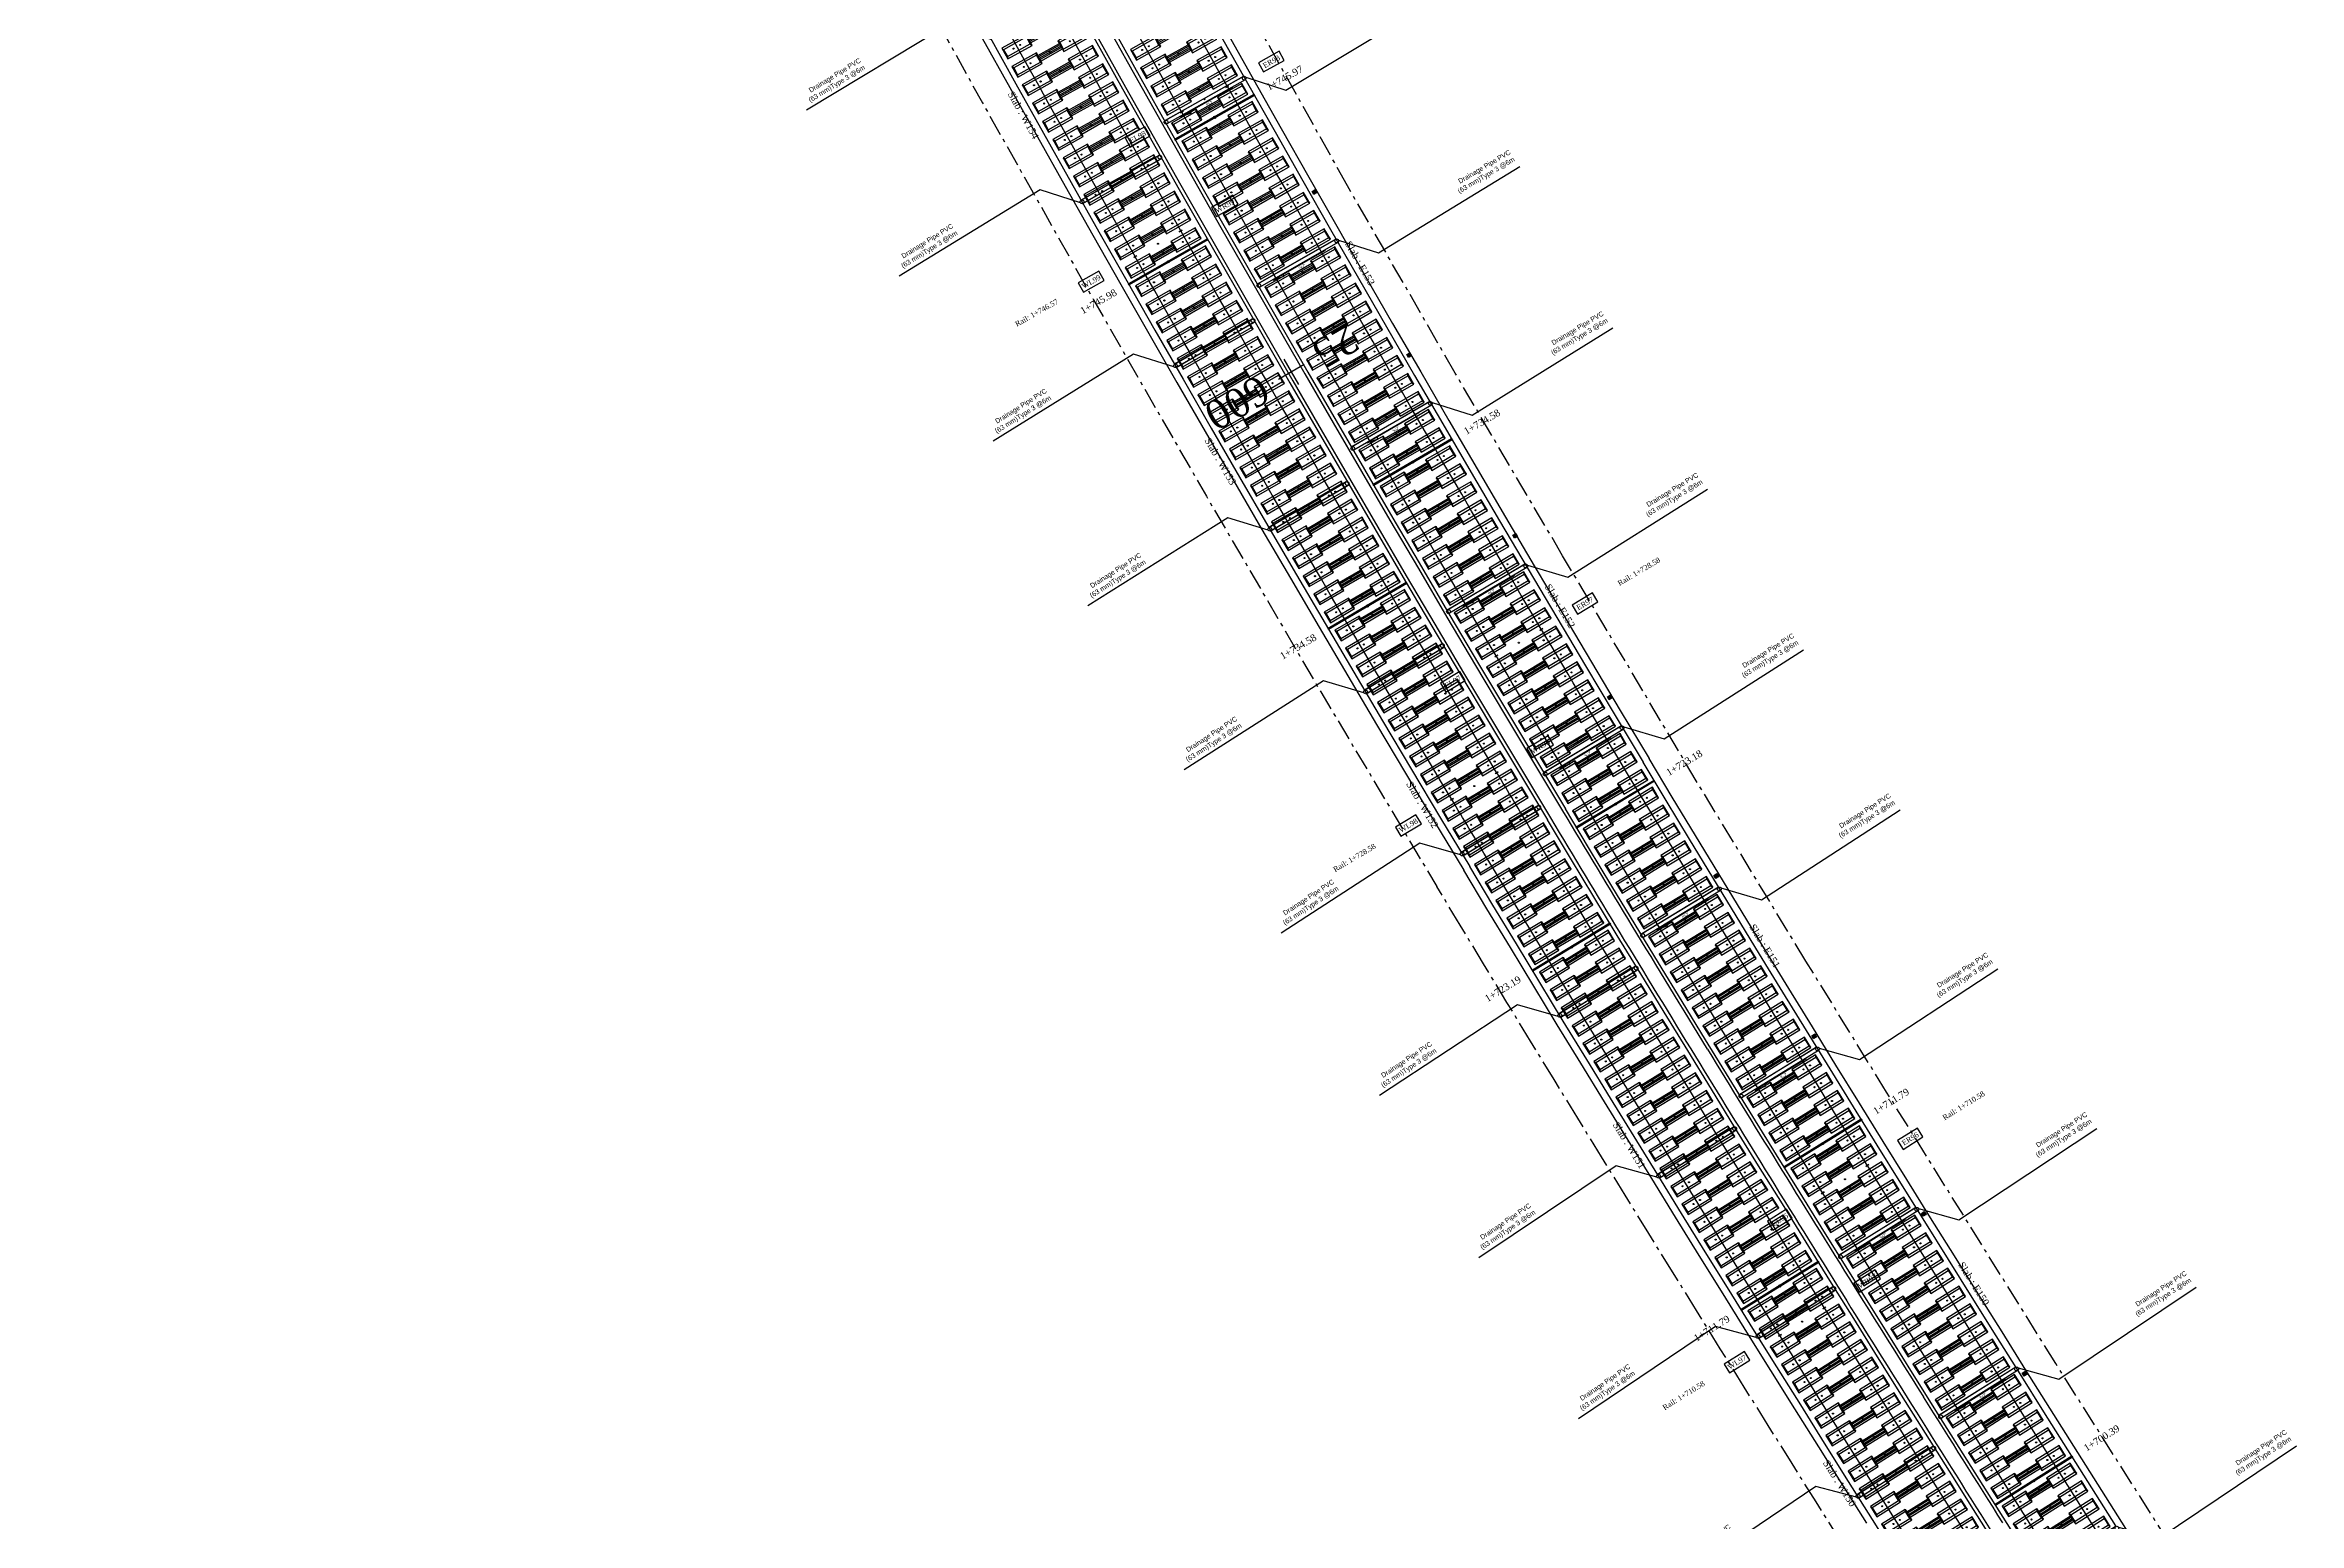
# Model space of a CAD drawing. Header units: metres. Extents: x 0 to 564365, y 0 to 3594889.
# Drawn here: x 563253 to 563317.6, y 3594671.7 to 3594714.1 of the extents above; entities that cross this region are included whole.
import ezdxf
from ezdxf.enums import TextEntityAlignment as Align

# ---------------------------------------------------------------- set-up
doc = ezdxf.new("R2010")
doc.units = ezdxf.units.M
doc.linetypes.add('ACAD_ISO10W100', pattern=[18, 12, -3, 0, -3])
doc.linetypes.add('DASHED2', pattern=[0.375, 0.25, -0.125])
for name, color, linetype in [('2d', 2, 'Continuous'), ('_flg-all slab', 7, 'Continuous'), ('_flg-Bar Divar', 11, 'ACAD_ISO10W100'), ('_flg-Por Konande-Devar', 230, 'Continuous'), ('_flg-por Konande-Vasat', 170, 'Continuous'), ('AG_JOOSH', 7, 'Continuous'), ('AG_Print', 7, 'Continuous'), ('AG_Slab', 7, 'Continuous'), ('C-ROAD-STAN-MAJR', 11, 'Continuous'), ('C-ROAD-TEXT', 11, 'Continuous'), ('E Pipe', 5, 'Continuous'), ('Km_Rail', 7, 'Continuous'), ('Km_Slab', 7, 'Continuous'), ('newSTALBL', 1, 'Continuous'), ('Number_Slab', 7, 'Continuous'), ('Rail', 1, 'Continuous'), ('Rail_Gap', 7, 'Continuous'), ('Travers', 7, 'Continuous')]:
    doc.layers.add(name, color=color, linetype=linetype)
doc.styles.add('ND', font='nashkh.shx', dxfattribs={"height": 3})
doc.styles.get("Standard").update_dxf_attribs({"font": 'romantic.ttf'})

# ---------------------------------------------------------------- blocks, each defined once
blk = doc.blocks.new('stalbl')
for p, q in [((0, 0.0424), (0, -0.0415)), ((0.0424, 0), (-0.0424, 0))]:
    blk.add_line(p, q)
blk.add_attdef('STAMAN', text='', height=0.0167).set_placement((-0.08, 0), align=Align.MIDDLE_RIGHT)
blk.add_attdef('STAPRE', text='', height=0.0167).set_placement((0.08, 0), align=Align.MIDDLE_LEFT)
blk = doc.blocks.new('AG_slab')
at = {"layer": 'AG_Slab', "color": 1}
for p, q in [((1.3, 0.015), (-1.3, 0.015)), ((1.3, -0.015), (-1.3, -0.015))]:
    blk.add_line(p, q, dxfattribs=at)
at = {"layer": 'AG_Slab', "color": 5}
for p, q in [((-1.3, -0.015), (-1.3, 0.015)), ((1.3, 0.015), (1.3, -0.015))]:
    blk.add_line(p, q, dxfattribs=at)
at = {"layer": 'AG_Slab', "color": 2, "linetype": 'DASHED2'}
blk.add_line((1.3, 0), (-1.3, 0), dxfattribs=at)
at = {"layer": 'AG_Slab', "color": 7}
blk.add_circle((0, 0), 0.03, dxfattribs=at)
blk = doc.blocks.new('AG_Joosh')
at = {"layer": 'AG_JOOSH', "color": 2}
for p, q in [((-0.701, 0.005), (-0.801, 0.005)), ((0.701, 0.005), (0.801, 0.005)), ((-0.701, -0.005), (-0.801, -0.005)), ((0.701, -0.005), (0.801, -0.005))]:
    blk.add_line(p, q, dxfattribs=at)
at = {"layer": 'AG_JOOSH', "color": 7}
blk.add_circle((0, 0), 0.0155, dxfattribs=at)
blk = doc.blocks.new('AG_tttt', base_point=(-0.751, 0))
at = {"layer": 'Travers', "color": 3}
blk.add_lwpolyline([(-0.354, 0.175), (-1.155, 0.175), (-1.155, -0.175), (-0.354, -0.175), (-0.354, 0.175), (-0.38, 0.114), (-1.129, 0.114), (-1.155, 0.175), (-1.129, 0.114), (-1.129, -0.114), (-1.155, -0.175), (-1.129, -0.114), (-0.38, -0.114), (-0.354, -0.175), (-0.38, -0.114), (-0.38, 0.114), (-0.354, 0.175), (-0.354, 0.09), (0.354, 0.09), (0.354, 0.045), (-0.354, 0.045), (-0.354, 0), (0.354, 0), (0.354, -0.045), (-0.354, -0.045), (-0.354, -0.09), (0.354, -0.09), (0.354, -0.175), (1.155, -0.175), (1.155, 0.175), (0.354, 0.175), (0.354, -0.175), (0.38, -0.114), (0.38, 0.114), (0.354, 0.175), (0.38, 0.114), (1.129, 0.114), (1.155, 0.175), (1.129, 0.114), (1.129, -0.114), (1.155, -0.175), (1.129, -0.114), (0.38, -0.114)], dxfattribs=at)
for centre in [(-0.863, 0), (-0.646, 0), (0.646, 0), (0.863, 0)]:
    blk.add_circle(centre, 0.015, dxfattribs=at)
at = {"layer": 'Travers', "color": 7}
blk.add_circle((0, 0), 0.02, dxfattribs=at)
blk = doc.blocks.new('AG_t')
at = {"layer": 'Travers', "color": 3}
blk.add_lwpolyline([(-0.354, 0.175), (-1.155, 0.175), (-1.155, -0.175), (-0.354, -0.175), (-0.354, 0.175), (-0.38, 0.114), (-1.129, 0.114), (-1.155, 0.175), (-1.129, 0.114), (-1.129, -0.114), (-1.155, -0.175), (-1.129, -0.114), (-0.38, -0.114), (-0.354, -0.175), (-0.38, -0.114), (-0.38, 0.114), (-0.354, 0.175), (-0.354, 0.09), (0.354, 0.09), (0.354, 0.045), (-0.354, 0.045), (-0.354, 0), (0.354, 0), (0.354, -0.045), (-0.354, -0.045), (-0.354, -0.09), (0.354, -0.09), (0.354, -0.175), (1.155, -0.175), (1.155, 0.175), (0.354, 0.175), (0.354, -0.175), (0.38, -0.114), (0.38, 0.114), (0.354, 0.175), (0.38, 0.114), (1.129, 0.114), (1.155, 0.175), (1.129, 0.114), (1.129, -0.114), (1.155, -0.175), (1.129, -0.114), (0.38, -0.114)], dxfattribs=at)
for centre in [(-0.863, 0), (-0.646, 0), (0.646, 0), (0.863, 0)]:
    blk.add_circle(centre, 0.015, dxfattribs=at)
at = {"layer": 'Travers', "color": 7}
blk.add_circle((0, 0), 0.02, dxfattribs=at)
blk = doc.blocks.new('K')
at = {"color": 2}
for p, q in [((570011.566, 3594959.051), (570011.466, 3594959.151)), ((570011.566, 3594959.151), (570011.466, 3594959.051))]:
    blk.add_line(p, q, dxfattribs=at)
blk.add_lwpolyline([(570011.466, 3594959.151), (570011.566, 3594959.151), (570011.566, 3594959.051), (570011.466, 3594959.051)], close=True, dxfattribs=at)
blk.add_circle((570011.516, 3594959.101), 0.03, dxfattribs=at)
blk = doc.blocks.new('Drainage Pipe E')
at = {"color": 30, "true_color": 0xf26722}
for p, q in [((-0.873, 0.07), (0.849, 0.07)), ((-0.873, 0.07), (0.849, 0.07)), ((0.849, 0.07), (0.518, 0.124)), ((0.518, 0.124), (0.518, 0.07)), ((0.849, 0.07), (0.518, 0.124)), ((0.518, 0.124), (0.518, 0.07))]:
    blk.add_line(p, q, dxfattribs=at)
at = {"layer": '2d', "flags": 128}
blk.add_lwpolyline([(-1.349, 0), (-2.168, 0.894), (-6.923, 0.758)], dxfattribs=at)
at = {"layer": 'E Pipe', "color": 4}
for p, q in [((-1.297, 0.054), (1.286, 0.055)), ((-1.297, 0.054), (1.286, 0.055)), ((-1.308, -0.055), (1.296, -0.055)), ((-1.299, -0.055), (1.286, -0.054))]:
    blk.add_line(p, q, dxfattribs=at)
for centre in [(-1.295, 0), (-1.295, 0), (1.286, 0), (1.286, 0)]:
    blk.add_circle(centre, 0.0546, dxfattribs=at)
at = {"color": 30, "true_color": 0xf26722, "insert": (-0.163, 0.204), "char_height": 0.0993, "attachment_point": 1, "rotation": 0.01814}
blk.add_mtext_dynamic_manual_height_columns('2%', width=1.00817, gutter_width=1, heights=[0], dxfattribs=at)
at = {"layer": '2d', "insert": (-6.895, 0.173), "char_height": 0.141, "width": 2.11353, "attachment_point": 3, "rotation": 180.65034, "style": 'ND'}
blk.add_mtext('{\\f@Arial Unicode MS|b0|i0|c0|p34;Drainage Pipe PVC\\P(63 mm)Type 3 @6m}', dxfattribs=at)
blk = doc.blocks.new('_N-drainage pipe')
at = {"layer": '2d', "flags": 128}
blk.add_lwpolyline([(570000.683, 3594952.865), (569999.692, 3594952.175), (569999.196, 3594947.463)], dxfattribs=at)
at = {"layer": 'E Pipe', "color": 4}
for p, q in [((570000.743, 3594952.898), (570001.089, 3594955.469)), ((570000.745, 3594952.908), (570001.087, 3594955.46))]:
    blk.add_line(p, q, dxfattribs=at)
blk.add_lwpolyline([(570000.637, 3594952.924), (570000.979, 3594955.474)], close=True, dxfattribs=at)
for centre in [(570001.033, 3594955.467), (570001.033, 3594955.467), (570000.691, 3594952.919), (570000.691, 3594952.919)]:
    blk.add_circle(centre, 0.0544, dxfattribs=at)
at = {"layer": '2d', "insert": (569998.901, 3594949.57), "char_height": 0.14047, "width": 2.10551, "attachment_point": 3, "rotation": 84.28582, "style": 'ND'}
blk.add_mtext('{\\f@Arial Unicode MS|b0|i0|c0|p34;Drainage Pipe PVC\\P(63 mm)Type 3 @6m}', dxfattribs=at)

msp = doc.modelspace()

# ---------------------------------------------------------------- linework, layer by layer
at = {"layer": '_flg-all slab', "linetype": 'Continuous', "lineweight": -3}
for p, q in [((563299.472, 3594692.421), (563298.808, 3594693.524)), ((563300.138, 3594691.321), (563299.472, 3594692.421)), ((563296.733, 3594690.768), (563296.067, 3594691.873)), ((563297.246, 3594691.078), (563296.581, 3594692.183)), ((563300.805, 3594690.221), (563300.138, 3594691.321)), ((563294.507, 3594689.424), (563293.84, 3594690.531)), ((563297.401, 3594689.663), (563296.733, 3594690.768)), ((563297.914, 3594689.974), (563297.246, 3594691.078)), ((563298.583, 3594688.871), (563297.914, 3594689.974)), ((563301.473, 3594689.123), (563300.805, 3594690.221)), ((563295.177, 3594688.316), (563294.507, 3594689.424)), ((563298.07, 3594688.559), (563297.401, 3594689.663)), ((563298.741, 3594687.457), (563298.07, 3594688.559)), ((563299.253, 3594687.769), (563298.583, 3594688.871)), ((563302.144, 3594688.025), (563301.473, 3594689.123)), ((563295.848, 3594687.209), (563295.177, 3594688.316)), ((563302.816, 3594686.928), (563302.144, 3594688.025)), ((563299.414, 3594686.355), (563298.741, 3594687.457)), ((563299.926, 3594686.668), (563299.253, 3594687.769)), ((563296.521, 3594686.103), (563295.848, 3594687.209)), ((563300.599, 3594685.568), (563299.926, 3594686.668)), ((563303.489, 3594685.831), (563302.816, 3594686.928)), ((563297.196, 3594684.999), (563296.521, 3594686.103)), ((563300.088, 3594685.255), (563299.414, 3594686.355)), ((563301.275, 3594684.469), (563300.599, 3594685.568)), ((563304.164, 3594684.736), (563303.489, 3594685.831)), ((563297.872, 3594683.895), (563297.196, 3594684.999)), ((563300.764, 3594684.155), (563300.088, 3594685.255)), ((563304.84, 3594683.641), (563304.164, 3594684.736)), ((563301.44, 3594683.056), (563300.764, 3594684.155)), ((563301.951, 3594683.371), (563301.275, 3594684.469)), ((563298.549, 3594682.793), (563297.872, 3594683.895)), ((563302.629, 3594682.273), (563301.951, 3594683.371)), ((563305.518, 3594682.547), (563304.84, 3594683.641)), ((563299.228, 3594681.691), (563298.549, 3594682.793)), ((563302.119, 3594681.958), (563301.44, 3594683.056)), ((563303.308, 3594681.177), (563302.629, 3594682.273)), ((563306.197, 3594681.453), (563305.518, 3594682.547)), ((563299.907, 3594680.59), (563299.228, 3594681.691)), ((563302.798, 3594680.86), (563302.119, 3594681.958)), ((563306.876, 3594680.361), (563306.197, 3594681.453)), ((563303.479, 3594679.764), (563302.798, 3594680.86)), ((563303.988, 3594680.081), (563303.308, 3594681.177)), ((563300.588, 3594679.49), (563299.907, 3594680.59)), ((563307.557, 3594679.268), (563306.876, 3594680.361)), ((563301.27, 3594678.392), (563300.588, 3594679.49)), ((563304.161, 3594678.668), (563303.479, 3594679.764)), ((563304.67, 3594678.985), (563303.988, 3594680.081)), ((563305.352, 3594677.891), (563304.67, 3594678.985)), ((563308.24, 3594678.176), (563307.557, 3594679.268)), ((563301.954, 3594677.292), (563301.27, 3594678.392)), ((563304.844, 3594677.573), (563304.161, 3594678.668)), ((563308.923, 3594677.085), (563308.24, 3594678.176)), ((563305.527, 3594676.478), (563304.844, 3594677.573)), ((563306.036, 3594676.797), (563305.352, 3594677.891)), ((563302.639, 3594676.195), (563301.954, 3594677.292)), ((563309.608, 3594675.994), (563308.923, 3594677.085)), ((563306.212, 3594675.384), (563305.527, 3594676.478)), ((563306.721, 3594675.703), (563306.036, 3594676.797)), ((563303.324, 3594675.099), (563302.639, 3594676.195)), ((563307.406, 3594674.61), (563306.721, 3594675.703)), ((563310.293, 3594674.903), (563309.608, 3594675.994)), ((563304.01, 3594674.003), (563303.324, 3594675.099)), ((563306.898, 3594674.291), (563306.212, 3594675.384)), ((563308.092, 3594673.518), (563307.406, 3594674.61)), ((563310.979, 3594673.812), (563310.293, 3594674.903)), ((563304.696, 3594672.908), (563304.01, 3594674.003)), ((563307.585, 3594673.198), (563306.898, 3594674.291)), ((563311.666, 3594672.722), (563310.979, 3594673.812)), ((563308.272, 3594672.106), (563307.585, 3594673.198)), ((563308.78, 3594672.426), (563308.092, 3594673.518)), ((563305.384, 3594671.813), (563304.696, 3594672.908)), ((563309.467, 3594671.335), (563308.78, 3594672.426)), ((563312.354, 3594671.633), (563311.666, 3594672.722)), ((563306.072, 3594670.72), (563305.384, 3594671.813)), ((563308.96, 3594671.014), (563308.272, 3594672.106))]:
    msp.add_line(p, q, dxfattribs=at)
for centre, radius, start, end in [((563981.885, 3595104.329), 797.091, 196.234263, 211.022815), ((563981.894, 3595104.333), 800.301, 196.234355, 211.022907), ((563981.892, 3595104.332), 799.699, 196.234337, 211.02289), ((563981.901, 3595104.336), 802.909, 196.234429, 211.022981)]:
    msp.add_arc(centre, radius, start, end, dxfattribs=at)
at = {"layer": '_flg-Bar Divar', "lineweight": -3, "ltscale": 0.05}
for p, q in [((563290.338, 3594710.047, 1556.206), (563287.401, 3594715.299, 1556.206)), ((563293.426, 3594704.669, 1556.206), (563290.338, 3594710.047, 1556.206)), ((563296.504, 3594699.442, 1556.206), (563293.426, 3594704.669, 1556.206)), ((563300.33, 3594692.989, 1556.206), (563296.504, 3594699.442, 1556.206)), ((563303.475, 3594687.817, 1556.206), (563300.33, 3594692.989, 1556.206)), ((563293.565, 3594688.856), (563292.897, 3594689.964)), ((563294.236, 3594687.746), (563293.565, 3594688.856)), ((563294.908, 3594686.638), (563294.236, 3594687.746)), ((563305.785, 3594684.068, 1556.206), (563303.475, 3594687.817, 1556.206)), ((563295.582, 3594685.531), (563294.908, 3594686.638)), ((563296.257, 3594684.425), (563295.582, 3594685.531)), ((563296.934, 3594683.32), (563296.257, 3594684.425)), ((563310.629, 3594676.292, 1556.206), (563305.785, 3594684.068, 1556.206)), ((563297.612, 3594682.216), (563296.934, 3594683.32)), ((563298.291, 3594681.113), (563297.612, 3594682.216)), ((563298.972, 3594680.012), (563298.291, 3594681.113)), ((563299.653, 3594678.911), (563298.972, 3594680.012)), ((563300.336, 3594677.811), (563299.653, 3594678.911)), ((563301.021, 3594676.71), (563300.336, 3594677.811)), ((563301.706, 3594675.612), (563301.021, 3594676.71)), ((563315.488, 3594668.613, 1556.206), (563310.629, 3594676.292, 1556.206)), ((563302.391, 3594674.515), (563301.706, 3594675.612)), ((563303.078, 3594673.418), (563302.391, 3594674.515)), ((563303.765, 3594672.323), (563303.078, 3594673.418)), ((563304.453, 3594671.228), (563303.765, 3594672.323))]:
    msp.add_line(p, q, dxfattribs=at)
msp.add_arc((563981.904, 3595104.337), 804.012, 196.23446, 211.023012, dxfattribs=at)
at = {"layer": '_flg-Por Konande-Devar', "linetype": 'Continuous', "lineweight": -3}
for p, q in [((563299.644, 3594692.524), (563298.979, 3594693.628)), ((563300.309, 3594691.424), (563299.644, 3594692.524)), ((563300.976, 3594690.325), (563300.309, 3594691.424)), ((563294.335, 3594689.321), (563293.668, 3594690.428)), ((563301.644, 3594689.227), (563300.976, 3594690.325)), ((563295.006, 3594688.212), (563294.335, 3594689.321)), ((563302.315, 3594688.129), (563301.644, 3594689.227)), ((563295.677, 3594687.105), (563295.006, 3594688.212)), ((563302.986, 3594687.032), (563302.315, 3594688.129)), ((563296.35, 3594685.999), (563295.677, 3594687.105)), ((563303.66, 3594685.936), (563302.986, 3594687.032)), ((563297.025, 3594684.894), (563296.35, 3594685.999)), ((563304.334, 3594684.841), (563303.66, 3594685.936)), ((563297.701, 3594683.791), (563297.025, 3594684.894)), ((563305.01, 3594683.746), (563304.334, 3594684.841)), ((563298.379, 3594682.688), (563297.701, 3594683.791)), ((563305.688, 3594682.652), (563305.01, 3594683.746)), ((563299.057, 3594681.586), (563298.379, 3594682.688)), ((563306.367, 3594681.558), (563305.688, 3594682.652)), ((563299.737, 3594680.485), (563299.057, 3594681.586)), ((563307.046, 3594680.467), (563306.367, 3594681.558)), ((563300.418, 3594679.385), (563299.737, 3594680.485)), ((563307.727, 3594679.374), (563307.046, 3594680.467)), ((563301.101, 3594678.286), (563300.418, 3594679.385)), ((563308.409, 3594678.282), (563307.727, 3594679.374)), ((563301.785, 3594677.186), (563301.101, 3594678.286)), ((563309.093, 3594677.191), (563308.409, 3594678.282)), ((563302.469, 3594676.089), (563301.785, 3594677.186)), ((563309.777, 3594676.1), (563309.093, 3594677.191)), ((563303.154, 3594674.992), (563302.469, 3594676.089)), ((563310.462, 3594675.009), (563309.777, 3594676.1)), ((563303.84, 3594673.897), (563303.154, 3594674.992)), ((563311.148, 3594673.919), (563310.462, 3594675.009)), ((563304.527, 3594672.801), (563303.84, 3594673.897)), ((563311.835, 3594672.829), (563311.148, 3594673.919)), ((563305.215, 3594671.707), (563304.527, 3594672.801)), ((563312.523, 3594671.739), (563311.835, 3594672.829)), ((563313.211, 3594670.65), (563312.523, 3594671.739))]:
    msp.add_line(p, q, dxfattribs=at)
for centre, radius, start, end in [((563981.884, 3595104.328), 796.89, 196.234257, 211.022809), ((563981.902, 3595104.336), 803.11, 196.234435, 211.022987)]:
    msp.add_arc(centre, radius, start, end, dxfattribs=at)
at = {"layer": '_flg-por Konande-Vasat'}
for centre, radius, start, end in [((563981.893, 3595104.332), 800.2, 196.234346, 211.022898), ((563981.893, 3595104.332), 799.8, 196.234346, 211.022898), ((564003.657, 3595117.421), 825.597, 211.022898, 211.290279), ((564003.657, 3595117.421), 825.197, 211.022898, 211.290279), ((564116.344, 3595185.91), 957.465, 211.290279, 211.53856), ((564116.344, 3595185.91), 957.065, 211.290279, 211.53856), ((564185.973, 3595228.643), 1038.761, 211.53856, 211.748645), ((564185.973, 3595228.643), 1039.161, 211.53856, 211.748645), ((564371.507, 3595343.449), 1256.943, 211.748645, 211.939631), ((564371.507, 3595343.449), 1257.343, 211.748645, 211.939631), ((564492.736, 3595419.024), 1400.2, 211.939631, 212.09242), ((564492.737, 3595419.024), 1399.8, 211.939631, 212.09242), ((564855.819, 3595646.718), 1828.771, 212.09242, 212.22611), ((564855.819, 3595646.718), 1828.371, 212.09242, 212.22611)]:
    msp.add_arc(centre, radius, start, end, dxfattribs=at)
at = {"layer": 'Rail'}
for points in [[(563286.894, 3594712.898, -0.005631), (563278.255, 3594728.65, -0.005631)], [(563285.586, 3594712.161, -0.005631), (563276.93, 3594727.942, -0.005631)], [(563285.56, 3594708.758, -0.005609), (563276.861, 3594724.478, -0.005609)], [(563284.254, 3594708.016, -0.005609), (563275.539, 3594723.765, -0.005609)], [(563295.892, 3594697.336, -0.005631), (563286.899, 3594712.889, -0.005631)], [(563294.6, 3594696.569, -0.005631), (563285.591, 3594712.152, -0.005631)], [(563294.613, 3594693.229, -0.005609), (563285.564, 3594708.749, -0.005609)], [(563293.324, 3594692.458, -0.005609), (563284.259, 3594708.007, -0.005609)], [(563305.229, 3594681.971), (563305.051, 3594682.257), (563304.373, 3594683.352), (563303.697, 3594684.448), (563303.022, 3594685.544), (563302.348, 3594686.641), (563301.675, 3594687.738), (563301.005, 3594688.837), (563300.336, 3594689.936), (563299.668, 3594691.036), (563299.002, 3594692.137), (563298.337, 3594693.241, -0.001492), (563295.897, 3594697.327, -0.001492)], [(563303.953, 3594681.179), (563303.775, 3594681.466), (563303.096, 3594682.562), (563302.418, 3594683.659), (563301.742, 3594684.757), (563301.067, 3594685.855), (563300.394, 3594686.955), (563299.722, 3594688.055), (563299.052, 3594689.156), (563298.383, 3594690.258), (563297.716, 3594691.361), (563297.051, 3594692.466, -0.001492), (563294.605, 3594696.561, -0.001492)], [(563303.999, 3594677.89), (563303.695, 3594678.377), (563303.012, 3594679.474), (563302.332, 3594680.571), (563301.652, 3594681.669), (563300.973, 3594682.768), (563300.296, 3594683.867), (563299.62, 3594684.968), (563298.945, 3594686.069), (563298.272, 3594687.171), (563297.601, 3594688.274), (563296.931, 3594689.379), (563296.263, 3594690.484), (563295.596, 3594691.59, -0.000593), (563294.619, 3594693.22, -0.000593)], [(563302.724, 3594677.095), (563302.42, 3594677.583), (563301.737, 3594678.681), (563301.055, 3594679.78), (563300.374, 3594680.879), (563299.695, 3594681.979), (563299.017, 3594683.08), (563298.34, 3594684.182), (563297.664, 3594685.285), (563296.99, 3594686.389), (563296.317, 3594687.494), (563295.646, 3594688.6), (563294.977, 3594689.708), (563294.31, 3594690.815, -0.000594), (563293.33, 3594692.449, -0.000594)]]:
    msp.add_lwpolyline(points, format="xyb", dxfattribs=at)
for points in [[(563314.805, 3594666.735), (563314.648, 3594666.982), (563313.958, 3594668.071), (563313.268, 3594669.16), (563312.579, 3594670.25), (563311.89, 3594671.339), (563311.202, 3594672.429), (563310.515, 3594673.52), (563309.828, 3594674.61), (563309.143, 3594675.701), (563308.458, 3594676.793), (563307.774, 3594677.885), (563307.092, 3594678.978), (563306.41, 3594680.071), (563305.73, 3594681.163), (563305.234, 3594681.962)], [(563313.536, 3594665.93), (563313.38, 3594666.177), (563312.689, 3594667.267), (563311.999, 3594668.356), (563311.309, 3594669.446), (563310.62, 3594670.537), (563309.932, 3594671.628), (563309.244, 3594672.719), (563308.557, 3594673.81), (563307.871, 3594674.902), (563307.186, 3594675.995), (563306.501, 3594677.088), (563305.818, 3594678.182), (563305.136, 3594679.276), (563304.455, 3594680.37), (563303.958, 3594681.17)], [(563313.597, 3594662.666), (563313.329, 3594663.088), (563312.637, 3594664.178), (563311.946, 3594665.267), (563311.255, 3594666.357), (563310.564, 3594667.448), (563309.874, 3594668.539), (563309.185, 3594669.63), (563308.496, 3594670.721), (563307.808, 3594671.813), (563307.12, 3594672.906), (563306.433, 3594673.999), (563305.747, 3594675.093), (563305.062, 3594676.187), (563304.378, 3594677.282), (563304.004, 3594677.882)], [(563312.329, 3594661.861), (563312.061, 3594662.283), (563311.369, 3594663.373), (563310.678, 3594664.463), (563309.986, 3594665.553), (563309.295, 3594666.644), (563308.605, 3594667.736), (563307.915, 3594668.827), (563307.226, 3594669.92), (563306.537, 3594671.012), (563305.849, 3594672.106), (563305.161, 3594673.2), (563304.475, 3594674.295), (563303.789, 3594675.39), (563303.104, 3594676.486), (563302.729, 3594677.087)]]:
    msp.add_lwpolyline(points, dxfattribs=at)
at = {"layer": 'Rail_Gap', "color": 210}
for points in [[(563287.937, 3594713.307), (563288.529, 3594713.64), (563288.381, 3594713.902), (563287.79, 3594713.569)], [(563284.116, 3594711.155), (563284.682, 3594711.474), (563284.535, 3594711.735), (563283.969, 3594711.416)], [(563286.589, 3594709.164), (563287.203, 3594709.513), (563287.055, 3594709.774), (563286.44, 3594709.425)], [(563282.775, 3594706.998), (563283.365, 3594707.333), (563283.217, 3594707.594), (563282.627, 3594707.259)], [(563296.925, 3594697.769), (563297.509, 3594698.115), (563297.356, 3594698.373), (563296.772, 3594698.027)], [(563293.153, 3594695.531), (563293.712, 3594695.862), (563293.559, 3594696.12), (563293, 3594695.789)], [(563295.63, 3594693.656), (563296.243, 3594694.023), (563296.089, 3594694.28), (563295.476, 3594693.913)], [(563291.866, 3594691.405), (563292.455, 3594691.757), (563292.301, 3594692.014), (563291.712, 3594691.662)], [(563306.257, 3594682.426), (563306.827, 3594682.78), (563306.669, 3594683.035), (563306.098, 3594682.681)], [(563302.53, 3594680.113), (563303.077, 3594680.452), (563302.918, 3594680.707), (563302.372, 3594680.368)], [(563305.007, 3594678.336), (563305.613, 3594678.714), (563305.455, 3594678.969), (563304.848, 3594678.591)], [(563301.286, 3594676.016), (563301.868, 3594676.379), (563301.709, 3594676.633), (563301.127, 3594676.27)]]:
    msp.add_lwpolyline(points, close=True, dxfattribs=at)

# ---------------------------------------------------------------- block references
for p, rotation in [((-2648972.855, 1882984.686), 307.0616210897644), ((-2637366.299, 1861379.542), 307.4475956523418), ((-2625614.464, 1839853.076), 307.8335702149191), ((-2613717.883, 1818406.264), 308.2195447774964), ((-2601677.096, 1797040.079), 308.6055193400719), ((-2589492.65, 1775755.492), 308.9914939026474), ((-2578783.105, 1757317.627), 309.3270510974656), ((-2566764.32, 1736917.053), 309.6996824262504), ((-2558807.06, 1723575.334), 309.9441285888708), ((-2552360.577, 1712860.721), 310.140877931351)]:
    msp.add_blockref('_N-drainage pipe', p, dxfattribs=dict(rotation=rotation))
at = {"layer": 'AG_JOOSH'}
for p, rotation in [((563286.242, 3594712.525), 29.3893431361322), ((563284.909, 3594708.383), 29.60046942701056), ((563295.248, 3594696.948), 30.68059640927877), ((563293.972, 3594692.839), 30.88655697011788), ((563304.594, 3594681.57), 31.82877547416496), ((563303.364, 3594677.488), 31.94505291321389)]:
    msp.add_blockref('AG_Joosh', p, dxfattribs=dict(at, rotation=rotation))
at = {"layer": 'AG_Print'}
for name, p, rotation in [('AG_tttt', (563280.871, 3594714.03), 29.10737022732135), ('AG_tttt', (563284.557, 3594713.992), 29.23840593897033), ('AG_tttt', (563281.163, 3594713.506), 29.15021586440049), ('AG_tttt', (563284.851, 3594713.468), 29.28142368949525), ('AG_tttt', (563281.456, 3594712.982), 29.19306151246175), ('AG_tttt', (563285.144, 3594712.945), 29.32444145538543), ('AG_tttt', (563281.749, 3594712.458), 29.23590719521024), ('AG_tttt', (563285.438, 3594712.422), 29.36745918513655), ('AG_tttt', (563282.042, 3594711.935), 29.27875284338571), ('AG_tttt', (563282.335, 3594711.412), 29.32159849003785), ('AG_tttt', (563285.738, 3594711.89), 29.41119390095316), ('AG_tttt', (563286.033, 3594711.368), 29.45421165028174), ('AG_tttt', (563282.629, 3594710.889), 29.36444415886245), ('AG_tttt', (563286.328, 3594710.846), 29.49722940111045), ('AG_tttt', (563282.924, 3594710.366), 29.40728981165655), ('AG_tttt', (563286.623, 3594710.323), 29.54024718620233), ('AG_tttt', (563283.219, 3594709.843), 29.45013549876334), ('AG_tttt', (563286.92, 3594709.802), 29.58326491498642), ('AG_tttt', (563283.514, 3594709.321), 29.4929811380126), ('AG_tttt', (563283.809, 3594708.799), 29.53582678409709), ('AG_tttt', (563287.216, 3594709.28), 29.62628266890801), ('AG_tttt', (563287.513, 3594708.758), 29.66930044107253), ('AG_tttt', (563284.105, 3594708.277), 29.57867247850464), ('AG_tttt', (563287.81, 3594708.237), 29.71231818937989), ('AG_tttt', (563284.407, 3594707.746), 29.62223220720743), ('AG_tttt', (563288.107, 3594707.716), 29.75533592027406), ('AG_tttt', (563284.704, 3594707.225), 29.66507786072889), ('AG_tttt', (563288.405, 3594707.195), 29.79835366217514), ('AG_tttt', (563285.001, 3594706.704), 29.70792355476312), ('AG_tttt', (563285.298, 3594706.183), 29.75076918959454), ('AG_tttt', (563288.704, 3594706.675), 29.84137146550334), ('AG_tttt', (563289.003, 3594706.155), 29.88438919135974), ('AG_tttt', (563285.596, 3594705.662), 29.79361484629095), ('AG_tttt', (563289.302, 3594705.634), 29.92740693851945), ('AG_tttt', (563285.894, 3594705.141), 29.83646048693942), ('AG_tttt', (563289.601, 3594705.115), 29.97042469155593), ('AG_tttt', (563286.193, 3594704.621), 29.87930613959828), ('AG_tttt', (563289.901, 3594704.595), 30.01344243903602), ('AG_tttt', (563286.492, 3594704.101), 29.92215180599529), ('AG_tttt', (563286.792, 3594703.581), 29.96499747464873), ('AG_tttt', (563290.202, 3594704.075), 30.0564602138259), ('AG_tttt', (563290.502, 3594703.556), 30.09947793881248), ('AG_tttt', (563287.092, 3594703.061), 30.00784312966488), ('AG_tttt', (563290.803, 3594703.037), 30.14249569061093), ('AG_tttt', (563287.392, 3594702.542), 30.05068881221215), ('AG_tttt', (563291.105, 3594702.519), 30.18551343177697), ('AG_tttt', (563287.693, 3594702.023), 30.09353445819806), ('AG_tttt', (563291.407, 3594702), 30.2285312036469), ('AG_tttt', (563287.994, 3594701.504), 30.13638011323424), ('AG_tttt', (563288.295, 3594700.985), 30.1792257658752), ('AG_tttt', (563291.709, 3594701.482), 30.27154897329544), ('AG_tttt', (563292.012, 3594700.964), 30.31456672066486), ('AG_tttt', (563288.597, 3594700.466), 30.22207142646247), ('AG_tttt', (563292.315, 3594700.446), 30.35758445633767), ('AG_tttt', (563288.899, 3594699.948), 30.26491706180487), ('AG_tttt', (563292.618, 3594699.928), 30.40060221779435), ('AG_tttt', (563289.202, 3594699.43), 30.30776274359758), ('AG_tttt', (563292.922, 3594699.411), 30.44361998495413), ('AG_tttt', (563289.505, 3594698.912), 30.35060839904642), ('AG_tttt', (563289.808, 3594698.394), 30.39345406459185), ('AG_tttt', (563293.226, 3594698.894), 30.4866377242032), ('AG_tttt', (563293.531, 3594698.377), 30.52965548207454), ('AG_tttt', (563290.112, 3594697.877), 30.43629972512975), ('AG_tttt', (563293.836, 3594697.86), 30.57267322945316), ('AG_tttt', (563290.416, 3594697.36), 30.47914540357022), ('AG_tttt', (563294.141, 3594697.344), 30.6156909597795), ('AG_tttt', (563290.72, 3594696.843), 30.52199104530073), ('AG_tttt', (563294.447, 3594696.827), 30.65870871861179), ('AG_tttt', (563291.025, 3594696.326), 30.56483671275959), ('AG_tttt', (563291.331, 3594695.809), 30.60768234241128), ('AG_tttt', (563294.758, 3594696.303), 30.70244344992681), ('AG_tttt', (563295.065, 3594695.787), 30.74546119319127), ('AG_tttt', (563291.636, 3594695.293), 30.65052803164585), ('AG_tttt', (563295.372, 3594695.271), 30.78847893218705), ('AG_tttt', (563291.942, 3594694.777), 30.69337369095252), ('AG_tttt', (563295.679, 3594694.756), 30.83149670326294), ('AG_tttt', (563292.249, 3594694.261), 30.73621935198883), ('AG_tttt', (563295.987, 3594694.241), 30.87451444799857), ('AG_tttt', (563292.556, 3594693.746), 30.77906501701365), ('AG_tttt', (563292.863, 3594693.23), 30.82191066108146), ('AG_tttt', (563296.295, 3594693.726), 30.91753219815367), ('AG_tttt', (563296.603, 3594693.211), 30.96054995180385), ('AG_tttt', (563293.171, 3594692.715), 30.8647563079309), ('AG_tttt', (563296.912, 3594692.697), 31.00356770252755), ('AG_tttt', (563293.484, 3594692.192), 30.90831605147575), ('AG_t', (563297.865, 3594692.571), 31.06860774901585), ('AG_tttt', (563293.792, 3594691.677), 30.95116174545035), ('AG_tttt', (563297.531, 3594691.669), 31.06860773984887), ('AG_tttt', (563294.101, 3594691.162), 30.99400737823783), ('AG_t', (563295.053, 3594691.036), 31.06860774443236), ('AG_t', (563298.484, 3594691.544), 31.15803923659183), ('AG_tttt', (563298.151, 3594690.642), 31.15803924578255), ('AG_tttt', (563294.72, 3594690.134), 31.06860774901585), ('AG_t', (563299.104, 3594690.518), 31.24448966350514), ('AG_t', (563295.672, 3594690.009), 31.15803921538095), ('AG_tttt', (563298.773, 3594689.616), 31.24448966811197), ('AG_tttt', (563295.34, 3594689.107), 31.15803921538095), ('AG_t', (563299.726, 3594689.493), 31.32795907635862), ('AG_t', (563296.292, 3594688.983), 31.24448966350514), ('AG_t', (563296.604, 3594688.47), 31.24448966811197), ('AG_t', (563300.038, 3594688.981), 31.32795907635862), ('AG_tttt', (563299.708, 3594688.078), 31.32795907174074), ('AG_tttt', (563296.273, 3594687.568), 31.24448966811197), ('AG_t', (563300.662, 3594687.957), 31.40844743464044), ('AG_t', (563297.226, 3594687.446), 31.32795908097651), ('AG_tttt', (563300.334, 3594687.053), 31.40844743001191), ('AG_tttt', (563296.897, 3594686.543), 31.32795907635862), ('AG_t', (563301.287, 3594686.934), 31.48595469160905), ('AG_t', (563297.85, 3594686.422), 31.40844740431947), ('AG_tttt', (563297.522, 3594685.518), 31.40844740431947), ('AG_tttt', (563300.96, 3594686.03), 31.48595473118252), ('AG_t', (563301.914, 3594685.912), 31.56048096974226), ('AG_t', (563298.475, 3594685.399), 31.48595473582131), ('AG_tttt', (563301.588, 3594685.007), 31.56048095114774), ('AG_tttt', (563298.148, 3594684.495), 31.48595470088662), ('AG_t', (563302.542, 3594684.89), 31.63202614260668), ('AG_t', (563299.102, 3594684.376), 31.56048099071673), ('AG_tttt', (563302.217, 3594683.985), 31.63202618682941), ('AG_tttt', (563298.776, 3594683.472), 31.56048099071673), ('AG_t', (563299.73, 3594683.355), 31.63202614260668), ('AG_t', (563303.171, 3594683.869), 31.70059033817566), ('AG_tttt', (563302.848, 3594682.964), 31.70059029861523), ('AG_tttt', (563299.405, 3594682.45), 31.63202614260668), ('AG_t', (563303.801, 3594682.849), 31.76617339948007), ('AG_t', (563300.358, 3594682.334), 31.70059032884141), ('AG_tttt', (563303.479, 3594681.944), 31.76617340883162), ('AG_t', (563300.674, 3594681.823), 31.70059032884141), ('AG_tttt', (563300.35, 3594680.918), 31.70059033350853), ('AG_t', (563304.433, 3594681.83), 31.82877547416496), ('AG_t', (563304.754, 3594681.311), 31.82877547416496), ('AG_t', (563301.304, 3594680.803), 31.76617340415585), ('AG_tttt', (563304.433, 3594680.406), 31.82877547416496), ('AG_tttt', (563300.982, 3594679.898), 31.76617340415585), ('AG_t', (563305.387, 3594680.293), 31.88834532761548), ('AG_t', (563301.936, 3594679.784), 31.82877543461259), ('AG_tttt', (563305.067, 3594679.387), 31.88836168133692), ('AG_tttt', (563301.615, 3594678.878), 31.82877543929661), ('AG_t', (563302.569, 3594678.765), 31.88841482574596), ('AG_t', (563306.021, 3594679.275), 31.9449905922684), ('AG_tttt', (563305.702, 3594678.368), 31.945005235556), ('AG_tttt', (563302.248, 3594677.859), 31.88843110709033), ('AG_t', (563306.656, 3594678.257), 31.99865441986407), ('AG_t', (563303.203, 3594677.747), 31.94505293171387), ('AG_tttt', (563306.337, 3594677.35), 31.99866747374726), ('AG_tttt', (563302.888, 3594676.832), 31.94506752961739), ('AG_t', (563307.292, 3594677.24), 32.04933693662595), ('AG_t', (563303.843, 3594676.721), 31.99871004496025), ('AG_tttt', (563303.524, 3594675.814), 31.9987230800273), ('AG_tttt', (563306.974, 3594676.333), 32.04934849625714), ('AG_t', (563307.929, 3594676.224), 32.09703813509245), ('AG_t', (563304.478, 3594675.704), 32.0493862099177), ('AG_tttt', (563307.611, 3594675.316), 32.09704829409542), ('AG_tttt', (563304.16, 3594674.797), 32.04939773944425), ('AG_t', (563308.566, 3594675.208), 32.14175797964061), ('AG_t', (563305.115, 3594674.688), 32.09708143202531), ('AG_tttt', (563308.249, 3594674.3), 32.14176683675786), ('AG_t', (563309.204, 3594674.192), 32.18349647822835), ('AG_t', (563305.434, 3594674.179), 32.09708141774141), ('AG_tttt', (563305.116, 3594673.272), 32.09709156731287), ('AG_t', (563309.524, 3594673.684), 32.18349649529845), ('AG_t', (563306.071, 3594673.163), 32.14179570181782), ('AG_tttt', (563309.208, 3594672.777), 32.18350412127118), ('AG_tttt', (563305.755, 3594672.256), 32.14180451940859), ('AG_t', (563310.163, 3594672.669), 32.2222536763742), ('AG_t', (563306.71, 3594672.148), 32.18352902105629), ('AG_tttt', (563306.394, 3594671.24), 32.18353662810963), ('AG_tttt', (563309.847, 3594671.761), 32.22226018646392), ('AG_t', (563310.803, 3594671.655), 32.25802951869637), ('AG_t', (563307.349, 3594671.133), 32.22228138346271), ('AG_tttt', (563310.488, 3594670.746), 32.25803500311363)]:
    msp.add_blockref(name, p, dxfattribs=dict(at, rotation=rotation))
at = {"layer": 'AG_Slab'}
for p, rotation in [((563286.535, 3594712.006), 29.43211280140486), ((563285.204, 3594707.864), 29.64306799775799), ((563292.205, 3594702.121), 30.24990629256832), ((563290.91, 3594698.001), 30.45758984274603), ((563298.016, 3594692.319), 31.06860773984887), ((563296.756, 3594688.219), 31.24448966811197), ((563303.96, 3594682.594), 31.76617339948007), ((563302.728, 3594678.51), 31.88841482279429), ((563310.001, 3594672.926), 32.22225369463979)]:
    msp.add_blockref('AG_slab', p, dxfattribs=dict(at, rotation=rotation))
at = {"layer": 'C-ROAD-STAN-MAJR', "color": 11, "linetype": 'Continuous', "lineweight": -3}
for p, xscale, yscale, zscale, rotation in [((563286.257, 3594712.497), 0.9962075155305836, 0.9962075155305836, 0.9962075155305836, 209.4087556550911), ((563288.912, 3594707.821), 0.9962075155305835, 0.9962075155305835, 0.9962075155305835, 209.796277209912), ((563291.601, 3594703.158), 0.9962075155305835, 0.9962075155305835, 0.9962075155305835, 210.1837987647337), ((563294.336, 3594698.49), 0.9962075155305835, 0.9962075155305835, 0.9962075155305835, 210.5713203195545), ((563297.1, 3594693.844), 0.9962075155305834, 0.9962075155305834, 0.9962075155305834, 210.9588418743742), ((563299.891, 3594689.219), 0.9962075155305836, 0.9962075155305836, 0.9962075155305836, 211.3279525591876), ((563302.705, 3594684.626), 0.9962075155305834, 0.9962075155305834, 0.9962075155305834, 211.6320195725683), ((563305.554, 3594680.025), 0.9962075155305834, 0.9962075155305834, 0.9962075155305834, 211.8883897977673), ((563308.417, 3594675.445), 0.9962075155305835, 0.9962075155305835, 0.9962075155305835, 212.1417789717218), ((563311.293, 3594670.879), 0.9962075155305835, 0.9962075155305835, 0.9962075155305835, 212.2908314108968)]:
    msp.add_blockref('Drainage Pipe E', p, dxfattribs=dict(at, xscale=xscale, yscale=yscale, zscale=zscale, rotation=rotation))
at = {"layer": 'C-ROAD-TEXT', "color": 11, "linetype": 'Continuous', "lineweight": -3}
for p, rotation in [((3969136.344, 4878785.652), 119.6672274305021), ((3960350.747, 4901853.472), 120.0558706987427), ((3950411.814, 4927398.298), 120.4874339535897), ((3941361.092, 4950177.899), 120.8733617025644), ((3931463.081, 4974591.577), 121.2881382303565), ((3923632.779, 4993554.003), 121.6111608415935), ((3916328.673, 5010974.583), 121.9086025089809), ((3911025.458, 5023466.935), 122.1223164429202)]:
    msp.add_blockref('K', p, dxfattribs=dict(at, rotation=rotation))
at = {"layer": 'newSTALBL'}
ref = msp.add_blockref('stalbl', (563288.729, 3594704.716), dxfattribs=dict(at, xscale=10, yscale=10, zscale=10, rotation=209.9715165091586))
ref.add_attrib('STAMAN', '25', dxfattribs={"height": 0.833, "rotation": 209.97152}).set_placement((563289.249, 3594705.497), align=Align.RIGHT)
ref.add_attrib('STAPRE', '600', (563287.793, 3594704.657), dxfattribs={"height": 0.833, "rotation": 209.97152})

# ---------------------------------------------------------------- texts
at = {"layer": 'Km_Rail', "color": 1}
for s, rotation, p in [('Rail: 1+746.57', 29.60045, (563281.431, 3594706.407)), ('Rail: 1+728.58', 30.6806, (563298.688, 3594698.989)), ('Rail: 1+728.58', 30.88654, (563290.539, 3594690.785)), ('Rail: 1+710.58', 31.82878, (563307.992, 3594683.68)), ('Rail: 1+710.58', 31.94507, (563299.97, 3594675.372))]:
    msp.add_text(s, height=0.15, rotation=rotation, dxfattribs=at).set_placement(p, align=Align.MIDDLE_CENTER)
at = {"layer": 'Km_Slab', "color": 11}
for s, rotation, p in [('1+745.97', 29.43211, (563288.538, 3594713.136)), ('1+745.98', 29.64305, (563283.205, 3594706.727)), ('1+734.58', 30.24991, (563294.192, 3594703.28)), ('1+734.58', 30.45757, (563288.927, 3594696.835)), ('1+723.18', 31.06861, (563299.987, 3594693.505)), ('1+723.19', 31.24449, (563294.79, 3594687.026)), ('1+711.79', 31.76617, (563305.915, 3594683.804)), ('1+711.79', 31.88843, (563300.775, 3594677.295)), ('1+700.39', 32.22225, (563311.947, 3594674.152))]:
    msp.add_text(s, height=0.2, rotation=rotation, dxfattribs=at).set_placement(p, align=Align.MIDDLE_CENTER)
at = {"layer": 'Number_Slab', "color": 230}
for s, rotation, p in [('Slab : W154', 299.23583, (563281.051, 3594712.07)), ('Slab : E153', 299.84104, (563290.697, 3594707.824)), ('Slab : W153', 300.05034, (563286.698, 3594702.146)), ('Slab : E152', 300.65881, (563296.427, 3594698)), ('Slab : W152', 300.86488, (563292.485, 3594692.304)), ('Slab : E151', 301.40845, (563302.296, 3594688.255)), ('Slab : W151', 301.63202, (563298.409, 3594682.543)), ('Slab : E150', 301.99866, (563308.285, 3594678.575)), ('Slab : W150', 302.09708, (563304.436, 3594672.853))]:
    msp.add_text(s, height=0.2, rotation=rotation, dxfattribs=at).set_placement(p, align=Align.MIDDLE_CENTER)
at = {"layer": 'Rail_Gap', "color": 200}
for s, rotation, p in [('ER98', 29.38934, (563288.159, 3594713.604)), ('EL98', 29.38933, (563284.326, 3594711.445)), ('WR99', 29.60047, (563286.822, 3594709.469)), ('WL99', 29.60045, (563282.996, 3594707.296)), ('ER97', 30.6806, (563297.14, 3594698.071)), ('EL97', 30.68058, (563293.356, 3594695.826)), ('WR98', 30.88656, (563295.86, 3594693.968)), ('WL98', 30.88654, (563292.084, 3594691.709)), ('ER96', 31.82878, (563306.463, 3594682.731)), ('EL96', 31.82878, (563302.724, 3594680.41)), ('WR97', 31.94505, (563305.231, 3594678.652)), ('WL97', 31.94507, (563301.497, 3594676.324))]:
    msp.add_text(s, height=0.15, rotation=rotation, dxfattribs=at).set_placement(p, align=Align.MIDDLE_CENTER)

doc.saveas('drawing.dxf')
